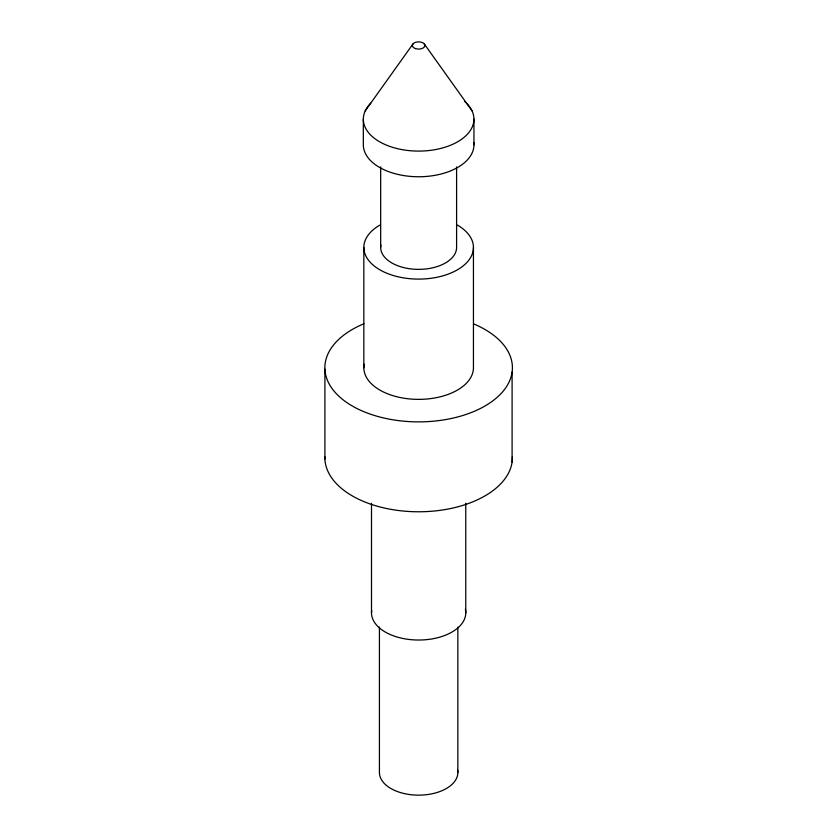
<?xml version="1.0" encoding="UTF-8"?>
<svg xmlns="http://www.w3.org/2000/svg" width="837" height="837" viewBox="0 0 837 837"><rect width="100%" height="100%" fill="white"/><g stroke="black" fill="none" stroke-linecap="round" stroke-linejoin="round"><path stroke-width="1.26" d="M365.214 110.902L413.196 43.66M424.077 43.66L472.058 110.902M512.098 372.13L512.098 462.034M473.941 119.168L473.941 144.822M473.439 247.459L473.439 367.736A54.803 31.639 0 0 1 415.57 399.322A54.803 31.639 0 0 1 364.179 364.2M465.77 503.278L465.77 612.82M457.849 627.101L457.849 772.509M456.594 166.908L456.594 247.459A37.958 21.919 0 0 1 416.659 269.336A37.958 21.919 0 0 1 380.887 245.168M380.678 166.908L380.678 247.459M379.423 627.101L379.423 772.509A39.213 22.641 0 0 0 420.687 795.119A39.213 22.641 0 0 0 457.64 770.145M371.502 503.278L371.502 612.82M363.833 247.459L363.833 367.736M363.331 119.168L363.331 144.822A55.305 31.932 0 0 0 420.697 176.733A55.305 31.932 0 0 0 473.794 142.447M324.902 369.201L324.902 459.105M465.372 609.263A47.134 27.213 0 0 1 419.672 640.023A47.134 27.213 0 0 1 371.68 610.455M512.39 456.824A93.765 54.133 0 0 1 418.584 511.773A93.765 54.133 0 0 1 324.882 456.772M473.92 324.013A93.765 54.133 0 0 1 488.117 404.093A93.765 54.133 0 0 1 348.684 403.79A93.765 54.133 0 0 1 363.938 323.762M457.389 225.08A54.803 31.639 0 0 1 457.389 269.828A54.803 31.639 0 0 1 379.883 269.828A54.803 31.639 0 0 1 379.883 225.08M464.849 101.633A55.305 31.932 0 0 1 455.799 142.813A55.305 31.932 0 0 1 383.911 144.016A55.305 31.932 0 0 1 370.739 103.202M415.497 48.619A6.288 3.63 0 0 0 424.924 45.48A6.288 3.63 0 0 0 415.497 42.331A6.288 3.63 0 0 0 415.497 48.619"/></g></svg>
